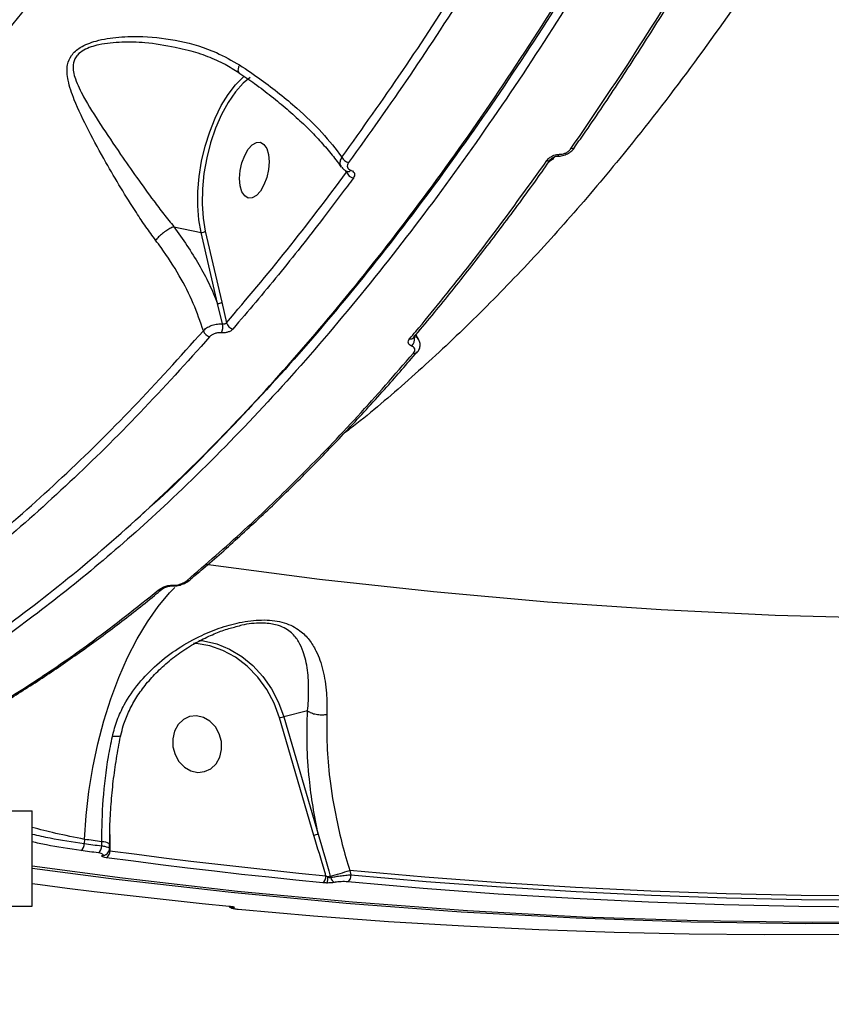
# Model space of a CAD drawing. Header units: millimetres. Extents: x -11024 to 8278, y -7837 to 5770.
# Drawn here: x 2835.4 to 2963.5, y -1815.6 to -1662 of the extents above; entities that cross this region are included whole.
import ezdxf

# ---------------------------------------------------------------- set-up
doc = ezdxf.new("R2010")
doc.units = ezdxf.units.MM
for name, color, linetype in [('DIKOM_ОБЪЕКТ', 7, 'Continuous'), ('DIKOM_РАЗМЕР_ЗОНА', 7, 'Continuous'), ('DIKOM_РАЗМЕР_ОБЪЕКТА', 7, 'Continuous')]:
    doc.layers.add(name, color=color, linetype=linetype)
doc.styles.add('style1', font='arial.ttf', dxfattribs={"width": 0.8})
doc.dimstyles.new('1-50', dxfattribs={"dimtxt": 300, "dimasz": 200, "dimexe": 100, "dimexo": 0, "dimgap": 100, "dimtad": 1, "dimtxsty": 'style1', "dimcen": 200, "dimclrd": 7, "dimclre": 7, "dimclrt": 7, "dimadec": 1, "dimazin": 2, "dimtfac": 1, "dimtmove": 0, "dimatfit": 2, "dimfxl": 0, "dimlwd": 25, "dimlwe": 18, "dimarcsym": 0})

# ---------------------------------------------------------------- blocks, each defined once
blk = doc.blocks.new('*D9')
at = {"layer": 'Defpoints', "color": 0, "transparency": 16777216}
for p in [(3740.68, 3707.51), (-8191.56, -3797.25), (-1076.12, -3797.25)]:
    blk.add_point(p, dxfattribs=at)
at = {"layer": 'DIKOM_РАЗМЕР_ОБЪЕКТА', "color": 7, "lineweight": 18, "transparency": 16777216}
for p, q in [((3740.68, 3707.51), (-8291.56, 3707.51)), ((-1076.12, -3797.25), (-8291.56, -3797.25))]:
    blk.add_line(p, q, dxfattribs=at)
at = {"layer": 'DIKOM_РАЗМЕР_ОБЪЕКТА', "color": 7, "lineweight": 25, "transparency": 16777216}
blk.add_line((-8191.56, 3507.51), (-8191.56, -3597.25), dxfattribs=at)
at = {"layer": 'DIKOM_РАЗМЕР_ОБЪЕКТА', "color": 7, "transparency": 16777216}
for points in [[(-8224.9, 3507.51), (-8158.23, 3507.51), (-8191.56, 3707.51)], [(-8224.9, -3597.25), (-8158.23, -3597.25), (-8191.56, -3797.25)]]:
    blk.add_solid(points, dxfattribs=at)
at = {"layer": 'DIKOM_РАЗМЕР_ОБЪЕКТА', "color": 7, "transparency": 16777216, "insert": (-8444.74, -44.87), "char_height": 300, "attachment_point": 5, "rotation": 90, "style": 'style1'}
blk.add_mtext('7500', dxfattribs=at)
blk = doc.blocks.new('*D10')
at = {"layer": 'Defpoints', "color": 0, "transparency": 16777216}
for p in [(-7791.31, -186.83), (6174.94, -1432.98), (6174.94, -5371.27)]:
    blk.add_point(p, dxfattribs=at)
at = {"layer": 'DIKOM_РАЗМЕР_ОБЪЕКТА', "color": 7, "lineweight": 18, "transparency": 16777216}
for p, q in [((-7791.31, -186.83), (-7791.31, -5471.27)), ((6174.94, -1432.98), (6174.94, -5471.27))]:
    blk.add_line(p, q, dxfattribs=at)
at = {"layer": 'DIKOM_РАЗМЕР_ОБЪЕКТА', "color": 7, "lineweight": 25, "transparency": 16777216}
blk.add_line((-7591.31, -5371.27), (5974.94, -5371.27), dxfattribs=at)
at = {"layer": 'DIKOM_РАЗМЕР_ОБЪЕКТА', "color": 7, "transparency": 16777216}
for points in [[(-7591.31, -5337.93), (-7591.31, -5404.6), (-7791.31, -5371.27)], [(5974.94, -5337.93), (5974.94, -5404.6), (6174.94, -5371.27)]]:
    blk.add_solid(points, dxfattribs=at)
at = {"layer": 'DIKOM_РАЗМЕР_ОБЪЕКТА', "color": 7, "transparency": 16777216, "insert": (-1343.68, -5118.1), "char_height": 300, "attachment_point": 5, "style": 'style1'}
blk.add_mtext('14000', dxfattribs=at)
blk = doc.blocks.new('*D11')
at = {"layer": 'Defpoints', "color": 0, "transparency": 16777216}
for p in [(3316.13, 5770.14), (-10574.15, -5797.25), (-1580.09, -5797.25)]:
    blk.add_point(p, dxfattribs=at)
at = {"layer": 'DIKOM_РАЗМЕР_ЗОНА', "color": 7, "lineweight": 18, "transparency": 16777216}
for p, q in [((3316.13, 5770.14), (-10674.15, 5770.14)), ((-1580.09, -5797.25), (-10674.15, -5797.25))]:
    blk.add_line(p, q, dxfattribs=at)
at = {"layer": 'DIKOM_РАЗМЕР_ЗОНА', "color": 7, "lineweight": 25, "transparency": 16777216}
blk.add_line((-10574.15, 5570.14), (-10574.15, -5597.25), dxfattribs=at)
at = {"layer": 'DIKOM_РАЗМЕР_ЗОНА', "color": 7, "transparency": 16777216}
for points in [[(-10607.49, 5570.14), (-10540.82, 5570.14), (-10574.15, 5770.14)], [(-10607.49, -5597.25), (-10540.82, -5597.25), (-10574.15, -5797.25)]]:
    blk.add_solid(points, dxfattribs=at)
at = {"layer": 'DIKOM_РАЗМЕР_ЗОНА', "color": 7, "transparency": 16777216, "insert": (-10827.33, -172.99), "char_height": 300, "attachment_point": 5, "rotation": 90, "style": 'style1'}
blk.add_mtext('11500', dxfattribs=at)

msp = doc.modelspace()

# ---------------------------------------------------------------- linework, layer by layer
at = {"layer": 'DIKOM_ОБЪЕКТ', "color": 7, "linetype": 'Continuous', "lineweight": 15}
for p, q in [((2860.139, -1666.491), (2859.967, -1666.464)), ((2887.009, -1686.125), (2886.841, -1685.853)), ((2859.754, -1694.726), (2864.037, -1695.607)), ((2866.649, -1706.812), (2864.037, -1695.607)), ((2864.708, -1695.395), (2867.319, -1706.597)), ((2867.441, -1710.028), (2866.649, -1706.812)), ((2867.319, -1706.597), (2868.059, -1709.86)), ((2897.554, -1712.213), (2897.545, -1712.225)), ((2898.378, -1712.537), (2897.932, -1711.725)), ((2898.151, -1714.492), (2898.127, -1714.523)), ((2870.032, -1757.666), (2869.558, -1757.798)), ((2880.84, -1771.044), (2877.093, -1771.978)), ((2877.093, -1771.978), (2882.502, -1790.483)), ((2881.841, -1790.672), (2876.432, -1772.167)), ((2562.384, -1786.829), (2837.384, -1786.829)), ((2837.384, -1801.829), (2837.384, -1786.829)), ((2849.643, -1790.541), (2849.637, -1792.209)), ((2845.663, -1791.306), (2845.604, -1791.951)), ((2848.358, -1792.334), (2848.356, -1791.68)), ((2849.588, -1791.991), (2849.587, -1791.98)), ((2849.59, -1792.733), (2849.588, -1791.991)), ((2849.637, -1792.209), (2849.589, -1792.204)), ((2849.637, -1792.209), (2849.639, -1793.09)), ((2887.487, -1796.215), (2887.684, -1796.886)), ((2884.422, -1797.099), (2884.486, -1797.319)), ((2562.384, -1801.829), (2837.384, -1801.829))]:
    msp.add_line(p, q, dxfattribs=at)
at = {"layer": 'DIKOM_ОБЪЕКТ', "color": 7, "linetype": 'Continuous', "lineweight": 15, "flags": 128}
for points in [[(2864.037, -1695.607), (2863.692, -1693.608), (2863.527, -1691.439), (2863.547, -1689.144), (2863.749, -1686.776), (2864.131, -1684.384), (2864.684, -1682.02), (2865.396, -1679.737), (2866.251, -1677.583), (2867.232, -1675.605), (2868.315, -1673.846), (2869.479, -1672.345), (2870.698, -1671.133), (2870.811, -1671.038)], [(2871.784, -1671.179), (2870.701, -1672.085), (2869.474, -1673.453), (2868.318, -1675.119), (2867.263, -1677.042), (2866.332, -1679.177), (2865.548, -1681.472), (2864.931, -1683.871), (2864.496, -1686.317), (2864.252, -1688.75), (2864.206, -1691.111), (2864.359, -1693.344), (2864.708, -1695.395)], [(2874.757, -1684.474), (2874.663, -1685.718), (2874.389, -1686.969), (2873.957, -1688.125), (2873.402, -1689.091), (2872.769, -1689.791), (2872.11, -1690.166), (2871.477, -1690.187), (2870.922, -1689.853), (2870.49, -1689.189), (2870.216, -1688.25), (2870.122, -1687.112), (2870.216, -1685.867), (2870.49, -1684.617), (2870.922, -1683.461), (2871.477, -1682.494), (2872.11, -1681.795), (2872.769, -1681.42), (2873.402, -1681.398), (2873.957, -1681.733), (2874.389, -1682.397), (2874.663, -1683.336), (2874.757, -1684.474)], [(2923.057, -1682.153), (2923.042, -1682.18), (2923.031, -1682.195)], [(2864.774, -1747.935), (2882.733, -1750.273), (2900.702, -1752.244), (2918.675, -1753.848), (2936.646, -1755.083), (2954.609, -1755.949), (2972.558, -1756.446), (2990.488, -1756.574), (3008.394, -1756.332), (3026.268, -1755.721), (3044.106, -1754.742), (3061.903, -1753.393), (3079.651, -1751.677), (3097.346, -1749.592), (3114.982, -1747.141), (3132.554, -1744.323), (3150.055, -1741.14), (3167.481, -1737.592), (3184.825, -1733.681), (3202.082, -1729.408), (3219.247, -1724.775), (3236.314, -1719.782), (3253.278, -1714.432), (3270.133, -1708.726)], [(2862.43, -1750.309), (2862.4, -1750.337), (2862.388, -1750.347)], [(2845.663, -1791.306), (2845.91, -1787.527), (2846.34, -1783.735), (2846.949, -1779.967), (2847.732, -1776.256), (2848.68, -1772.636), (2849.786, -1769.141), (2851.039, -1765.801), (2852.429, -1762.648), (2853.942, -1759.71), (2855.564, -1757.014), (2857.281, -1754.584), (2859.077, -1752.443), (2859.877, -1751.61)], [(2876.432, -1772.167), (2875.567, -1769.842), (2874.408, -1767.672), (2872.985, -1765.711), (2871.33, -1764.005), (2869.484, -1762.595), (2867.492, -1761.517), (2865.401, -1760.795), (2863.263, -1760.447), (2862.824, -1760.423)], [(2863.69, -1759.903), (2864.443, -1759.992), (2866.52, -1760.478), (2868.536, -1761.305), (2870.446, -1762.456), (2872.209, -1763.905), (2873.787, -1765.622), (2875.146, -1767.568), (2876.256, -1769.702), (2877.093, -1771.978)], [(2859.598, -1776.697), (2859.934, -1777.933), (2860.554, -1779.035), (2861.405, -1779.915), (2862.42, -1780.501), (2863.516, -1780.745), (2864.604, -1780.628), (2865.597, -1780.16), (2866.414, -1779.378), (2866.987, -1778.345), (2867.273, -1777.146), (2867.246, -1775.877), (2866.909, -1774.641), (2866.29, -1773.539), (2865.439, -1772.659), (2864.424, -1772.073), (2863.328, -1771.829), (2862.239, -1771.945), (2861.247, -1772.414), (2860.43, -1773.196), (2859.856, -1774.229), (2859.571, -1775.428), (2859.598, -1776.697)], [(2837.384, -1795.487), (2851.655, -1797.373), (2869.793, -1799.446), (2887.936, -1801.156), (2906.079, -1802.504), (2924.215, -1803.49), (2942.34, -1804.112), (2960.448, -1804.371), (2978.533, -1804.266), (2996.59, -1803.799), (3014.614, -1802.968), (3032.599, -1801.774), (3050.539, -1800.217), (3068.43, -1798.298), (3086.266, -1796.018), (3104.041, -1793.377), (3121.75, -1790.376), (3139.387, -1787.016), (3156.948, -1783.297), (3174.427, -1779.222), (3182.588, -1777.189)], [(3178.158, -1778.303), (3173.41, -1779.475), (3155.931, -1783.551), (3138.37, -1787.269), (3120.733, -1790.629), (3103.024, -1793.63), (3085.249, -1796.272), (3067.413, -1798.552), (3049.523, -1800.47), (3031.582, -1802.027), (3013.597, -1803.221), (2995.573, -1804.052), (2977.516, -1804.52), (2959.431, -1804.624), (2941.323, -1804.365), (2923.198, -1803.743), (2905.062, -1802.758), (2886.919, -1801.41), (2868.776, -1799.699), (2850.638, -1797.627), (2837.384, -1795.883)], [(2845.604, -1791.951), (2845.948, -1792), (2846.292, -1792.048), (2846.637, -1792.096), (2846.981, -1792.144), (2847.325, -1792.191), (2847.669, -1792.239), (2848.014, -1792.287), (2848.358, -1792.334)], [(2848.356, -1791.68), (2848.02, -1791.634), (2847.683, -1791.588), (2847.346, -1791.541), (2847.01, -1791.494), (2846.673, -1791.447), (2846.336, -1791.4), (2845.999, -1791.353), (2845.663, -1791.306)], [(2847.833, -1793.439), (2847.488, -1793.392), (2847.144, -1793.344), (2846.799, -1793.297), (2846.455, -1793.249), (2846.11, -1793.201), (2845.766, -1793.153), (2845.421, -1793.105), (2845.077, -1793.056)], [(2849.639, -1793.09), (2853.9, -1793.654), (2858.161, -1794.197), (2862.423, -1794.721), (2866.686, -1795.225), (2870.949, -1795.709), (2875.212, -1796.172), (2879.476, -1796.616), (2883.74, -1797.04)], [(2883.242, -1798.15), (2878.975, -1797.726), (2874.707, -1797.282), (2870.441, -1796.817), (2866.174, -1796.333), (2861.908, -1795.829), (2857.643, -1795.305), (2853.378, -1794.761), (2849.113, -1794.197)], [(2982.417, -1800.191), (2970.575, -1800.24), (2958.723, -1800.133), (2946.862, -1799.87), (2934.994, -1799.45), (2923.122, -1798.875), (2911.245, -1798.144), (2899.367, -1797.258), (2887.487, -1796.215)], [(2982.005, -1801.958), (2970.177, -1802.007), (2958.339, -1801.9), (2946.493, -1801.637), (2934.64, -1801.219), (2922.782, -1800.646), (2910.92, -1799.918), (2899.056, -1799.034), (2887.191, -1797.995)], [(2887.684, -1796.886), (2899.538, -1797.924), (2911.393, -1798.807), (2923.245, -1799.535), (2935.093, -1800.108), (2946.936, -1800.525), (2958.773, -1800.787), (2970.601, -1800.894), (2982.419, -1800.846)], [(2837.384, -1798.273), (2838.631, -1798.436), (2842.896, -1798.98), (2847.161, -1799.504), (2851.427, -1800.008), (2855.694, -1800.493), (2859.961, -1800.957), (2864.228, -1801.401), (2868.496, -1801.825)], [(2868.863, -1801.888), (2868.909, -1801.897), (2869.054, -1801.904)], [(2869.902, -1802.304), (2881.767, -1803.343), (2893.631, -1804.227), (2905.492, -1804.955), (2917.351, -1805.528), (2929.203, -1805.946), (2941.05, -1806.209), (2952.887, -1806.316), (2964.715, -1806.267)]]:
    msp.add_lwpolyline(points, dxfattribs=at)
at = {"layer": 'DIKOM_ОБЪЕКТ', "color": 7, "linetype": 'Continuous', "lineweight": 15}
for centre, radius, start, end in [((2922.617, -1681.799), 0.573, 252.45402, 316.26395), ((2887.635, -1683.16), 1.483, 202.67636, 257.38901), ((2918.787, -1683.736), 0.567, 252.13379, 317.91755), ((2920.196, -1683.19), 0.382, 280.79776, 343.82432), ((2888.374, -1685.629), 1.452, 199.95803, 257.67195), ((2887.265, -1685.507), 0.523, 258.98325, 323.50257), ((2864.179, -1694.889), 0.732, 258.83537, 316.26454), ((2866.79, -1706.097), 0.728, 258.87499, 316.61879), ((2865.283, -1710.445), 2.198, 332.7598, 10.93699), ((2869.376, -1709.514), 1.361, 194.74953, 257.03438), ((2865.709, -1710.726), 1.37, 196.92676, 256.71007), ((2897.115, -1711.812), 0.596, 253.86154, 316.18901), ((2896.249, -1712.432), 1.475, 312.4286, 9.98674), ((2897.703, -1714.095), 0.602, 254.31305, 314.71099), ((2861.986, -1749.826), 0.658, 256.81372, 307.61759), ((2857.435, -1751.385), 0.657, 256.6891, 308.89745), ((2859.433, -1751.129), 0.21, 275.72304, 330.69064), ((2880.979, -1786.823), 15.345, 104.67042, 107.23811), ((2886.434, -1805.481), 15.505, 104.68957, 107.22989), ((2844.371, -1792.041), 1.236, 304.79672, 4.17634), ((2848.52, -1793.686), 2.012, 57.97926, 94.66509), ((2847.129, -1792.427), 1.233, 304.83991, 4.34906), ((2848.419, -1793.188), 1.224, 304.55506, 4.60357), ((2848.557, -1792.966), 0.859, 264.36948, 297.35183), ((2862.64, -1715.766), 84.199, 284.99276, 287.16387), ((2882.558, -1797.176), 1.189, 305.08523, 6.59984), ((2877.989, -1797.391), 6.047, 352.47168, 1.73435), ((2888.181, -1811.21), 14.603, 104.91568, 106.5016), ((2885.449, -1797.12), 0.983, 191.70336, 256.36315), ((2886.5, -1797.025), 1.192, 305.44528, 6.66403), ((2869.271, -1801.139), 0.931, 232.48368, 265.57815)]:
    msp.add_arc(centre, radius, start, end, dxfattribs=at)
for points, knots in [([(3019.5, -1125.392), (3020.282, -1129.007), (3022.388, -1138.745), (3025.297, -1155.226), (3028.058, -1174.946), (3030.183, -1195.489), (3031.646, -1216.803), (3032.424, -1238.834), (3032.5, -1261.097), (3031.89, -1283.51), (3030.626, -1305.99), (3028.686, -1328.902), (3026.049, -1352.186), (3022.706, -1375.765), (3018.73, -1399.123), (3014.152, -1422.183), (3009.011, -1444.879), (3003.224, -1467.581), (2996.784, -1490.208), (2989.697, -1512.678), (2982.118, -1534.496), (2974.087, -1555.604), (2965.65, -1575.957), (2956.668, -1595.889), (2947.151, -1615.309), (2937.118, -1634.135), (2926.791, -1651.955), (2916.213, -1668.73), (2905.43, -1684.446), (2894.266, -1699.36), (2882.745, -1713.383), (2870.898, -1726.445), (2859.492, -1737.755), (2848.588, -1747.474), (2838.228, -1755.773), (2827.781, -1763.214), (2817.273, -1769.764), (2806.818, -1775.355), (2796.467, -1779.965), (2787.305, -1783.292), (2781.589, -1784.846), (2779.262, -1785.478)], [0, 0, 0, 0, 0.0156521, 0.042168, 0.0687044, 0.0952202, 0.1225062, 0.1498146, 0.1771007, 0.2036165, 0.2301529, 0.2566687, 0.2839548, 0.3112631, 0.3385492, 0.365065, 0.3916012, 0.4181172, 0.4454032, 0.4727115, 0.4999976, 0.5265134, 0.5530498, 0.5795656, 0.6068517, 0.63416, 0.661446, 0.687962, 0.7144982, 0.741014, 0.7683001, 0.7956083, 0.8228943, 0.8459724, 0.8690776, 0.8921825, 0.9155066, 0.9388307, 0.9615639, 0.9843487, 1, 1, 1, 1]), ([(3059.523, -1205.41), (3060.026, -1210.89), (3061.032, -1221.856), (3061.955, -1238.813), (3062.45, -1256.086), (3062.469, -1273.908), (3061.997, -1292.25), (3061.011, -1311.084), (3059.524, -1330.108), (3057.477, -1349.822), (3054.82, -1370.194), (3051.511, -1391.167), (3047.595, -1412.324), (3043.057, -1433.597), (3037.898, -1454.91), (3032.237, -1475.771), (3026.107, -1496.118), (3019.551, -1515.901), (3012.453, -1535.469), (3004.814, -1554.74), (2996.648, -1573.64), (2988.142, -1591.735), (2979.333, -1608.984), (2970.265, -1625.362), (2960.783, -1641.154), (2950.902, -1656.275), (2940.648, -1670.655), (2930.929, -1683.1), (2921.835, -1693.797), (2913.405, -1702.968), (2904.855, -1711.548), (2896.213, -1719.416), (2890.124, -1724.645), (2886.915, -1727.046), (2886.614, -1727.271)], [0, 0, 0, 0, 0.0299496, 0.0599349, 0.0899203, 0.1198699, 0.1510474, 0.1822657, 0.2134839, 0.2446615, 0.2785606, 0.3124859, 0.346385, 0.3812742, 0.416192, 0.4510812, 0.4848682, 0.5186813, 0.5524682, 0.5872409, 0.6220422, 0.6568149, 0.6905217, 0.7242547, 0.7579615, 0.7926504, 0.8273678, 0.8620569, 0.8889811, 0.9159055, 0.9430448, 0.9701838, 0.9971966, 1, 1, 1, 1]), ([(2772.555, -1786.164), (2775.644, -1785.491), (2782.656, -1783.965), (2793.726, -1780.057), (2805.688, -1774.766), (2817.797, -1768.146), (2830.012, -1760.219), (2842.291, -1750.965), (2854.366, -1740.592), (2866.199, -1729.162), (2877.76, -1716.758), (2889.237, -1703.178), (2900.585, -1688.42), (2911.762, -1672.506), (2922.522, -1655.787), (2932.836, -1638.34), (2942.689, -1620.255), (2952.24, -1601.237), (2961.443, -1581.314), (2970.257, -1560.533), (2978.488, -1539.353), (2986.121, -1517.856), (2993.154, -1496.128), (2999.703, -1473.817), (3005.724, -1450.975), (3011.181, -1427.671), (3015.753, -1405.403), (3019.532, -1384.263), (3022.619, -1364.304), (3025.23, -1344.301), (3027.352, -1324.307), (3028.964, -1304.539), (3030.06, -1285.092), (3030.623, -1267.981), (3030.693, -1257.376), (3030.722, -1253.058)], [0, 0, 0, 0, 0.0247402, 0.0561655, 0.087615, 0.1190403, 0.1513785, 0.1837429, 0.216081, 0.2475062, 0.2789557, 0.310381, 0.3427192, 0.3750837, 0.4074218, 0.4388469, 0.4702965, 0.5017217, 0.5340599, 0.5664243, 0.5987624, 0.6301877, 0.6616371, 0.6930624, 0.7254004, 0.7577648, 0.7901029, 0.8174539, 0.844837, 0.87222, 0.8998625, 0.927505, 0.9544473, 0.9814507, 1, 1, 1, 1]), ([(3031.064, -1253.525), (3031.036, -1257.833), (3030.959, -1269.528), (3030.268, -1288.925), (3028.819, -1311.736), (3026.689, -1334.787), (3023.899, -1357.964), (3020.46, -1381.161), (3016.377, -1404.304), (3011.643, -1427.354), (3006.28, -1450.274), (3000.309, -1472.994), (2993.76, -1495.409), (2986.662, -1517.414), (2979.032, -1538.937), (2970.872, -1559.931), (2962.207, -1580.371), (2953.067, -1600.2), (2943.497, -1619.327), (2933.54, -1637.66), (2923.223, -1655.135), (2912.557, -1671.705), (2901.567, -1687.364), (2890.288, -1702.058), (2878.778, -1715.769), (2867.074, -1728.254), (2859.07, -1736.3), (2854.952, -1739.833), (2854.818, -1739.948)], [0, 0, 0, 0, 0.0236312, 0.0641495, 0.1047954, 0.1455064, 0.1862175, 0.2268634, 0.2673817, 0.3078999, 0.3485459, 0.3892568, 0.4299679, 0.4706138, 0.5111321, 0.5516503, 0.5922964, 0.6330075, 0.6737185, 0.7143645, 0.7548827, 0.7954011, 0.8360472, 0.876758, 0.9174692, 0.9581151, 0.9986336, 1, 1, 1, 1]), ([(2693.048, -1741.086), (2696.146, -1741.379), (2702.346, -1741.964), (2711.83, -1741.693), (2721.418, -1740.583), (2731.232, -1738.525), (2741.254, -1735.492), (2751.465, -1731.448), (2761.702, -1726.451), (2772.233, -1720.338), (2783.031, -1713.018), (2794.061, -1704.423), (2805.101, -1694.686), (2816.112, -1683.79), (2827.053, -1671.747), (2837.673, -1658.836), (2847.943, -1645.126), (2857.843, -1630.703), (2867.547, -1615.314), (2877.013, -1598.972), (2886.201, -1581.711), (2894.902, -1563.927), (2903.099, -1545.697), (2910.785, -1527.102), (2918.092, -1507.826), (2924.98, -1487.906), (2931.413, -1467.399), (2936.864, -1448.113), (2941.448, -1430.188), (2945.295, -1413.664), (2948.794, -1397), (2951.931, -1380.256), (2954.693, -1363.507), (2957.076, -1346.747), (2959.109, -1329.971), (2960.139, -1318.824), (2960.654, -1313.251)], [0, 0, 0, 0, 0.0277655, 0.0555639, 0.0833625, 0.1111275, 0.1400315, 0.168973, 0.1979142, 0.2268182, 0.2582449, 0.2896958, 0.3211227, 0.3534673, 0.3858386, 0.4181833, 0.4495061, 0.480853, 0.5121759, 0.5444126, 0.5766758, 0.6089125, 0.6401611, 0.6714337, 0.7026821, 0.7348412, 0.7670266, 0.7991857, 0.8241464, 0.8491071, 0.8742669, 0.8994269, 0.9244695, 0.9495121, 0.9747561, 1, 1, 1, 1]), ([(2886.267, -1683.732), (2889.477, -1679.242), (2895.898, -1670.261), (2905.274, -1655.831), (2914.434, -1640.71), (2921.912, -1627.458), (2926.277, -1619.199), (2927.76, -1616.394)], [0, 0, 0, 0, 0.2203116, 0.4406221, 0.6630837, 0.8855464, 1, 1, 1, 1]), ([(2922.445, -1682.345), (2925.852, -1677.348), (2932.666, -1667.354), (2942.564, -1651.265), (2952.228, -1634.457), (2958.394, -1622.596), (2961.477, -1616.665)], [0, 0, 0, 0, 0.2485955, 0.49719, 0.7485953, 1, 1, 1, 1]), ([(2923.013, -1682.121), (2923.594, -1681.297), (2925.975, -1677.923), (2930.083, -1671.766), (2935.335, -1663.652), (2940.505, -1655.303), (2945.594, -1646.745), (2950.6, -1637.986), (2955.508, -1629.021), (2959.314, -1621.854), (2961.449, -1617.616), (2962.015, -1616.493)], [0, 0, 0, 0, 0.042017, 0.1719772, 0.3020507, 0.4322069, 0.562418, 0.6926545, 0.8228773, 0.9530559, 1, 1, 1, 1]), ([(2928.898, -1617.121), (2927.411, -1619.932), (2923.064, -1628.156), (2915.628, -1641.338), (2906.482, -1656.453), (2897.057, -1670.973), (2890.56, -1680.062), (2887.311, -1684.607)], [0, 0, 0, 0, 0.114454, 0.3347659, 0.5550754, 0.777538, 1, 1, 1, 1]), ([(2856.868, -1696.843), (2856.356, -1696.146), (2855.322, -1694.742), (2853.472, -1691.972), (2851.332, -1688.547), (2848.784, -1684.189), (2846.23, -1679.514), (2844.16, -1675.239), (2842.986, -1671.808), (2842.782, -1669.435), (2843.49, -1667.634), (2845.043, -1666.265), (2847.673, -1665.264), (2851.065, -1664.734), (2855.537, -1664.646), (2860.776, -1665.308), (2865.969, -1666.84), (2868.912, -1668.526), (2870.113, -1669.215)], [0, 0, 0, 0, 0.0401014, 0.0808892, 0.1499724, 0.221163, 0.312571, 0.4066967, 0.4681068, 0.5184507, 0.5509541, 0.5857554, 0.6308478, 0.6885487, 0.7478299, 0.8397954, 0.9345756, 1, 1, 1, 1]), ([(2859.967, -1666.464), (2858.375, -1666.161), (2855.593, -1665.631), (2851.521, -1665.565), (2848.223, -1665.869), (2845.777, -1666.619), (2844.696, -1667.424), (2844.075, -1668.212), (2843.789, -1669.116), (2843.88, -1670.302), (2844.343, -1671.97), (2845.694, -1674.697), (2848.144, -1678.601), (2851.031, -1682.867), (2853.868, -1686.934), (2856.177, -1690.111), (2858.121, -1692.73), (2859.257, -1694.065), (2859.747, -1694.726), (2859.748, -1694.726)], [0, 0, 0, 0, 0.0942141, 0.1646831, 0.2363944, 0.2882698, 0.3179936, 0.3267756, 0.3628271, 0.3917583, 0.4215232, 0.4958493, 0.6096199, 0.7262494, 0.8125331, 0.9007804, 0.9500267, 0.9999595, 1, 1, 1, 1]), ([(2860.14, -1666.457), (2860.768, -1666.586), (2862.447, -1666.93), (2865.021, -1667.81), (2867.718, -1668.978), (2869.298, -1669.97), (2870.024, -1670.426)], [0, 0, 0, 0, 0.1772362, 0.4744105, 0.7586987, 1, 1, 1, 1]), ([(2870.052, -1670.387), (2870.007, -1670.354), (2869.894, -1670.27), (2869.903, -1669.889), (2870.009, -1669.489), (2870.099, -1669.253), (2870.113, -1669.215)], [0, 0, 0, 0, 0.2384986, 0.6013806, 0.936219, 1, 1, 1, 1]), ([(2870.113, -1669.215), (2871.258, -1669.984), (2873.469, -1671.469), (2876.477, -1673.758), (2879.797, -1676.539), (2883.312, -1679.914), (2885.273, -1682.448), (2886.267, -1683.732)], [0, 0, 0, 0, 0.1647936, 0.3184404, 0.4735204, 0.7333108, 1, 1, 1, 1]), ([(2870.021, -1670.43), (2870.853, -1671), (2872.627, -1672.216), (2875.16, -1674.143), (2877.644, -1676.185), (2879.945, -1678.259), (2882.046, -1680.341), (2883.902, -1682.401), (2885.266, -1684.068), (2885.909, -1685.015), (2886.112, -1685.312)], [0, 0, 0, 0, 0.1182982, 0.2523501, 0.3878932, 0.5246429, 0.6621719, 0.7999016, 0.9370572, 1, 1, 1, 1]), ([(2920.268, -1683.564), (2920.275, -1683.565), (2920.534, -1683.609), (2921.093, -1683.519), (2921.872, -1683.237), (2922.56, -1682.782), (2922.869, -1682.379), (2923.017, -1682.185)], [0, 0, 0, 0, 0.0062755, 0.2495169, 0.4976758, 0.7583105, 1, 1, 1, 1]), ([(2920.563, -1683.297), (2920.705, -1683.295), (2920.99, -1683.291), (2921.438, -1683.15), (2921.871, -1682.921), (2922.218, -1682.639), (2922.379, -1682.43), (2922.445, -1682.345)], [0, 0, 0, 0, 0.1921437, 0.3836222, 0.5902323, 0.8341014, 1, 1, 1, 1]), ([(2886.205, -1685.251), (2886.146, -1685.169), (2885.969, -1684.92), (2885.963, -1684.376), (2886.166, -1683.946), (2886.267, -1683.732)], [0, 0, 0, 0, 0.199216, 0.6014828, 1, 1, 1, 1]), ([(2887.311, -1684.607), (2887.242, -1684.726), (2887.102, -1684.963), (2887.111, -1685.316), (2887.287, -1685.61), (2887.521, -1685.759), (2887.668, -1685.812), (2887.686, -1685.818)], [0, 0, 0, 0, 0.247861, 0.4958927, 0.7364282, 0.9670645, 1, 1, 1, 1]), ([(2896.95, -1712.384), (2897.275, -1711.998), (2898.901, -1710.065), (2903.372, -1704.625), (2910.313, -1695.793), (2915.845, -1688.117), (2918.613, -1684.276)], [0, 0, 0, 0, 0.04414215, 0.22071969, 0.61001709, 1, 1, 1, 1]), ([(2897.533, -1712.197), (2898.521, -1711.033), (2901.391, -1707.651), (2906.079, -1701.787), (2911.584, -1694.619), (2915.956, -1688.717), (2918.468, -1685.131), (2919.195, -1684.093)], [0, 0, 0, 0, 0.13388326, 0.38881791, 0.64309388, 0.89666511, 1, 1, 1, 1]), ([(2918.613, -1684.276), (2918.681, -1684.189), (2918.85, -1683.974), (2919.212, -1683.683), (2919.663, -1683.447), (2920.125, -1683.303), (2920.417, -1683.299), (2920.563, -1683.297)], [0, 0, 0, 0, 0.1655332, 0.4120659, 0.6200726, 0.8097173, 1, 1, 1, 1]), ([(2919.877, -1683.639), (2919.752, -1683.791), (2919.489, -1684.108), (2919.072, -1684.416), (2918.854, -1684.577)], [0, 0, 0, 0, 0.4775209, 1, 1, 1, 1]), ([(2919.212, -1684.118), (2919.221, -1684.103), (2919.264, -1684.032), (2919.436, -1683.869), (2919.688, -1683.709), (2919.922, -1683.614), (2920.095, -1683.573), (2920.211, -1683.563), (2920.252, -1683.566), (2920.268, -1683.567)], [0, 0, 0, 0, 0.0791342, 0.35977366, 0.59004247, 0.75069438, 0.86339869, 0.94913892, 1, 1, 1, 1]), ([(2868.059, -1709.86), (2871.256, -1706.087), (2877.656, -1698.534), (2883.889, -1690.264), (2887.009, -1686.125)], [0, 0, 0, 0, 0.49944764, 1, 1, 1, 1]), ([(2886.239, -1685.349), (2886.366, -1685.501), (2886.616, -1685.799), (2886.987, -1685.939), (2887.17, -1686.008)], [0, 0, 0, 0, 0.5085783, 1, 1, 1, 1]), ([(2887.009, -1686.125), (2887.045, -1686.104), (2887.116, -1686.062), (2887.125, -1686.013), (2887.13, -1685.99)], [0, 0, 0, 0, 0.5118169, 1, 1, 1, 1]), ([(2887.156, -1686.019), (2887.166, -1686.022), (2887.187, -1686.029), (2887.182, -1686.027), (2887.179, -1686.025)], [0, 0, 0, 0, 0.4686994, 1, 1, 1, 1]), ([(2887.686, -1685.818), (2887.703, -1685.824), (2887.851, -1685.878), (2888.09, -1686.029), (2888.268, -1686.329), (2888.277, -1686.688), (2888.135, -1686.928), (2888.064, -1687.048)], [0, 0, 0, 0, 0.0299608, 0.2618183, 0.5039422, 0.7520458, 1, 1, 1, 1]), ([(2888.064, -1687.048), (2887.748, -1687.474), (2886.17, -1689.603), (2882.25, -1694.776), (2876.254, -1702.385), (2871.466, -1708.02), (2869.07, -1710.84)], [0, 0, 0, 0, 0.0507665, 0.253848, 0.6266953, 1, 1, 1, 1]), ([(2859.748, -1694.726), (2859.549, -1694.808), (2859.152, -1694.971), (2858.452, -1695.402), (2857.771, -1695.915), (2857.262, -1696.387), (2856.988, -1696.692), (2856.891, -1696.815), (2856.868, -1696.843)], [0, 0, 0, 0, 0.2114563, 0.4229504, 0.6344329, 0.8459639, 0.9647966, 1, 1, 1, 1]), ([(2859.748, -1694.726), (2859.749, -1694.726), (2859.751, -1694.726), (2859.753, -1694.726), (2859.754, -1694.726)], [0, 0, 0, 0, 0.6620621, 1, 1, 1, 1]), ([(2859.754, -1694.726), (2861.142, -1696.698), (2863.229, -1699.661), (2865.365, -1703.738), (2866.22, -1705.784), (2866.649, -1706.812)], [0, 0, 0, 0, 0.4971371, 0.7475353, 1, 1, 1, 1]), ([(2864.399, -1711.125), (2863.914, -1709.695), (2862.936, -1706.808), (2860.666, -1702.389), (2858.531, -1699.06), (2857.158, -1697.229), (2856.868, -1696.843)], [0, 0, 0, 0, 0.2991576, 0.6039882, 0.9163523, 1, 1, 1, 1]), ([(2864.399, -1711.125), (2864.431, -1711.088), (2864.605, -1710.89), (2865.043, -1710.555), (2865.793, -1710.217), (2866.637, -1710.014), (2867.173, -1710.023), (2867.441, -1710.028)], [0, 0, 0, 0, 0.0531802, 0.2899993, 0.5268343, 0.7633714, 1, 1, 1, 1]), ([(2867.441, -1710.028), (2867.495, -1710.031), (2867.603, -1710.039), (2867.774, -1710.011), (2867.926, -1709.957), (2868.016, -1709.901), (2868.053, -1709.867), (2868.059, -1709.86)], [0, 0, 0, 0, 0.2356885, 0.4717057, 0.7081819, 0.9454673, 1, 1, 1, 1]), ([(2819.667, -1753.001), (2823.434, -1750.113), (2830.968, -1744.338), (2842.205, -1734.311), (2853.383, -1723.373), (2860.727, -1715.207), (2864.399, -1711.125)], [0, 0, 0, 0, 0.2485963, 0.4971933, 0.7485974, 1, 1, 1, 1]), ([(2865.395, -1712.059), (2861.756, -1716.106), (2854.478, -1724.199), (2843.321, -1735.137), (2832.018, -1745.241), (2824.382, -1751.095), (2820.565, -1754.022)], [0, 0, 0, 0, 0.2485961, 0.4971933, 0.7485967, 1, 1, 1, 1]), ([(2867.237, -1711.451), (2867.075, -1711.444), (2866.751, -1711.431), (2866.24, -1711.539), (2865.786, -1711.73), (2865.52, -1711.922), (2865.414, -1712.038), (2865.395, -1712.059)], [0, 0, 0, 0, 0.2363994, 0.4729031, 0.7098605, 0.9468155, 1, 1, 1, 1]), ([(2869.07, -1710.84), (2869.05, -1710.862), (2868.945, -1710.979), (2868.68, -1711.172), (2868.228, -1711.363), (2867.721, -1711.471), (2867.398, -1711.458), (2867.237, -1711.451)], [0, 0, 0, 0, 0.0545408, 0.2913584, 0.5278057, 0.7639166, 1, 1, 1, 1]), ([(2897.53, -1712.241), (2897.528, -1712.244), (2897.523, -1712.254), (2897.538, -1712.236), (2897.547, -1712.225)], [0, 0, 0, 0, 0.3960763, 1, 1, 1, 1]), ([(2897.596, -1711.927), (2897.798, -1712.018), (2898.125, -1712.164), (2898.267, -1712.428), (2898.321, -1712.528)], [0, 0, 0, 0, 0.6204927, 1, 1, 1, 1]), ([(2897.244, -1713.521), (2897.132, -1713.468), (2896.89, -1713.356), (2896.717, -1713.072), (2896.714, -1712.73), (2896.871, -1712.5), (2896.95, -1712.384)], [0, 0, 0, 0, 0.2213926, 0.4744025, 0.7373071, 1, 1, 1, 1]), ([(2897.54, -1714.674), (2897.621, -1714.558), (2897.782, -1714.324), (2897.779, -1713.977), (2897.603, -1713.688), (2897.358, -1713.574), (2897.244, -1713.521)], [0, 0, 0, 0, 0.2632213, 0.5266812, 0.78128, 1, 1, 1, 1]), ([(2898.118, -1714.516), (2898.152, -1714.48), (2898.353, -1714.273), (2898.568, -1713.809), (2898.619, -1713.158), (2898.512, -1712.69), (2898.356, -1712.52), (2898.342, -1712.504)], [0, 0, 0, 0, 0.0666139, 0.3901148, 0.6860498, 0.9709545, 1, 1, 1, 1]), ([(2861.836, -1750.467), (2864.848, -1747.864), (2870.872, -1742.657), (2879.838, -1733.987), (2888.749, -1724.744), (2894.61, -1718.031), (2897.54, -1714.674)], [0, 0, 0, 0, 0.2490969, 0.4981937, 0.7490954, 1, 1, 1, 1]), ([(2862.386, -1750.268), (2863.025, -1749.739), (2865.63, -1747.581), (2870.179, -1743.507), (2876.026, -1738.047), (2881.84, -1732.296), (2887.614, -1726.275), (2893.046, -1720.349), (2896.527, -1716.309), (2898.117, -1714.464)], [0, 0, 0, 0, 0.0525843, 0.2146249, 0.3767832, 0.5390246, 0.7013102, 0.8635899, 1, 1, 1, 1]), ([(2859.456, -1751.326), (2859.657, -1751.335), (2860.086, -1751.355), (2860.774, -1751.204), (2861.471, -1750.942), (2862.029, -1750.653), (2862.285, -1750.407), (2862.367, -1750.328)], [0, 0, 0, 0, 0.1759635, 0.3741506, 0.6008992, 0.8716086, 1, 1, 1, 1]), ([(2859.617, -1751.232), (2859.749, -1751.235), (2860.013, -1751.241), (2860.501, -1751.151), (2861.115, -1750.944), (2861.565, -1750.685), (2861.793, -1750.502), (2861.836, -1750.467)], [0, 0, 0, 0, 0.1456255, 0.2899394, 0.5321261, 0.9098206, 1, 1, 1, 1]), ([(2825.351, -1773.884), (2825.694, -1773.694), (2827.411, -1772.747), (2831.875, -1770.176), (2838.745, -1765.857), (2847.686, -1759.662), (2853.85, -1754.756), (2857.284, -1752.024)], [0, 0, 0, 0, 0.0321653, 0.160834, 0.4182079, 0.675957, 1, 1, 1, 1]), ([(2825.828, -1773.786), (2826.23, -1773.573), (2828.623, -1772.303), (2833.004, -1769.689), (2838.955, -1765.932), (2844.882, -1761.873), (2850.785, -1757.511), (2855.103, -1754.174), (2857.447, -1752.203), (2857.835, -1751.877)], [0, 0, 0, 0, 0.0376043, 0.2235257, 0.4090335, 0.5939075, 0.7783667, 0.9632719, 1, 1, 1, 1]), ([(2857.284, -1752.024), (2857.332, -1751.986), (2857.574, -1751.796), (2858.055, -1751.529), (2858.701, -1751.316), (2859.209, -1751.224), (2859.48, -1751.229), (2859.617, -1751.232)], [0, 0, 0, 0, 0.0951033, 0.4719521, 0.7157432, 0.857229, 1, 1, 1, 1]), ([(2857.849, -1751.903), (2857.928, -1751.841), (2858.111, -1751.698), (2858.519, -1751.505), (2858.918, -1751.388), (2859.169, -1751.345), (2859.331, -1751.334), (2859.435, -1751.336), (2859.496, -1751.343), (2859.529, -1751.35), (2859.533, -1751.351), (2859.534, -1751.352)], [0, 0, 0, 0, 0.2424585, 0.5582857, 0.7172894, 0.8156822, 0.8734363, 0.9144963, 0.9498946, 0.9806307, 1, 1, 1, 1]), ([(2850.043, -1775.067), (2850.271, -1774.207), (2850.728, -1772.486), (2852.078, -1769.637), (2854.123, -1766.638), (2857.016, -1763.663), (2860.366, -1761.128), (2863.839, -1759.202), (2867.261, -1757.83), (2870.615, -1756.939), (2873.509, -1756.642), (2875.689, -1756.805), (2877.21, -1757.135), (2878.536, -1757.674), (2879.905, -1758.539), (2881.158, -1759.81), (2882.395, -1761.837), (2883.348, -1764.575), (2883.895, -1767.942), (2883.893, -1770.444), (2883.892, -1771.584)], [0, 0, 0, 0, 0.0450771, 0.09018, 0.1588869, 0.2276827, 0.2984047, 0.3691115, 0.4250493, 0.4808213, 0.5408203, 0.5713839, 0.601955, 0.6344666, 0.6670294, 0.7198475, 0.7727701, 0.8528851, 0.9329876, 1, 1, 1, 1]), ([(2851.4, -1774.889), (2851.512, -1774.385), (2851.791, -1773.131), (2852.583, -1771.189), (2853.723, -1769.062), (2855.183, -1766.994), (2856.937, -1765.008), (2858.984, -1763.138), (2861.286, -1761.433), (2863.681, -1760.01), (2865.992, -1758.923), (2868.075, -1758.137), (2869.404, -1757.8), (2870.025, -1757.642)], [0, 0, 0, 0, 0.0588288, 0.146355, 0.2375285, 0.3327819, 0.4329149, 0.5371128, 0.6452744, 0.7545589, 0.8478753, 0.928853, 1, 1, 1, 1]), ([(2880.845, -1771.045), (2880.845, -1771.044), (2880.955, -1769.966), (2881.073, -1767.683), (2880.898, -1764.537), (2880.345, -1761.995), (2879.479, -1760.084), (2878.547, -1758.9), (2877.442, -1758.081), (2876.153, -1757.494), (2874.763, -1757.236), (2872.801, -1757.186), (2871.336, -1757.292), (2870.17, -1757.627), (2870.032, -1757.666)], [0, 0, 0, 0, 0.00009506, 0.13227823, 0.28776074, 0.44722968, 0.54713747, 0.6490451, 0.70768582, 0.7679496, 0.85279137, 0.87662869, 0.98539331, 1, 1, 1, 1]), ([(2882.502, -1790.483), (2882.218, -1789.032), (2881.646, -1786.117), (2881.043, -1781.374), (2880.676, -1776.265), (2880.785, -1772.794), (2880.84, -1771.044)], [0, 0, 0, 0, 0.2160686, 0.4341069, 0.714763, 1, 1, 1, 1]), ([(2880.84, -1771.044), (2880.841, -1771.044), (2880.842, -1771.044), (2880.844, -1771.045), (2880.845, -1771.045)], [0, 0, 0, 0, 0.5638838, 1, 1, 1, 1]), ([(2880.845, -1771.045), (2881.03, -1771.159), (2881.401, -1771.385), (2882.186, -1771.596), (2883.001, -1771.674), (2883.575, -1771.638), (2883.849, -1771.591), (2883.892, -1771.584)], [0, 0, 0, 0, 0.2462166, 0.4924817, 0.738673, 0.9579957, 1, 1, 1, 1]), ([(2883.892, -1771.584), (2883.87, -1773.209), (2883.825, -1776.485), (2884.312, -1782.019), (2885.172, -1787.274), (2886.284, -1792.134), (2887.085, -1794.851), (2887.487, -1796.215)], [0, 0, 0, 0, 0.2106481, 0.4247498, 0.6762131, 0.8373989, 1, 1, 1, 1]), ([(2848.356, -1791.68), (2848.401, -1789.47), (2848.492, -1784.983), (2849.19, -1779.387), (2849.834, -1776.128), (2850.043, -1775.067)], [0, 0, 0, 0, 0.3958725, 0.8032201, 1, 1, 1, 1]), ([(2849.628, -1791.981), (2849.63, -1791.099), (2849.635, -1789.03), (2849.826, -1785.738), (2850.165, -1782.141), (2850.679, -1778.585), (2851.092, -1776.16), (2851.373, -1774.96), (2851.388, -1774.893)], [0, 0, 0, 0, 0.1542148, 0.361958, 0.570608, 0.7794521, 0.9877101, 1, 1, 1, 1]), ([(2851.335, -1774.874), (2851.338, -1774.899), (2851.349, -1774.987), (2851.077, -1775.072), (2850.637, -1775.103), (2850.254, -1775.085), (2850.082, -1775.07), (2850.043, -1775.067)], [0, 0, 0, 0, 0.1296495, 0.4508788, 0.7721394, 0.9477651, 1, 1, 1, 1]), ([(2845.663, -1791.306), (2844.11, -1790.995), (2841.183, -1790.409), (2838.598, -1789.745), (2837.384, -1789.433)], [0, 0, 0, 0, 0.530366, 1, 1, 1, 1]), ([(2837.384, -1790.481), (2838.316, -1790.688), (2840.833, -1791.249), (2843.761, -1791.68), (2845.604, -1791.951)], [0, 0, 0, 0, 0.37032774, 1, 1, 1, 1]), ([(2882.502, -1790.483), (2883.056, -1792.402), (2883.693, -1794.608), (2884.338, -1796.813), (2884.422, -1797.099)], [0, 0, 0, 0, 0.87021783, 1, 1, 1, 1]), ([(2845.077, -1793.056), (2843.206, -1792.781), (2840.475, -1792.379), (2838.124, -1791.857), (2837.384, -1791.693)], [0, 0, 0, 0, 0.6850048, 1, 1, 1, 1]), ([(2883.74, -1797.04), (2883.679, -1796.833), (2883.054, -1794.708), (2882.416, -1792.586), (2881.841, -1790.672)], [0, 0, 0, 0, 0.0974173, 1, 1, 1, 1]), ([(2848.473, -1793.821), (2848.518, -1793.789), (2848.607, -1793.724), (2848.526, -1793.619), (2848.291, -1793.523), (2848.021, -1793.466), (2847.855, -1793.443), (2847.833, -1793.439)], [0, 0, 0, 0, 0.2406945, 0.48131, 0.7220478, 0.9627862, 1, 1, 1, 1]), ([(2848.358, -1792.334), (2848.395, -1792.338), (2848.671, -1792.371), (2849.116, -1792.452), (2849.52, -1792.589), (2849.56, -1792.686), (2849.579, -1792.733)], [0, 0, 0, 0, 0.050327, 0.3756425, 0.7008104, 1, 1, 1, 1]), ([(2848.946, -1793.719), (2848.981, -1793.705), (2849.122, -1793.648), (2849.347, -1793.442), (2849.554, -1793.108), (2849.574, -1792.856), (2849.583, -1792.734)], [0, 0, 0, 0, 0.1074018, 0.428052, 0.7233918, 1, 1, 1, 1]), ([(2849.113, -1794.197), (2849.091, -1794.194), (2848.925, -1794.17), (2848.655, -1794.115), (2848.42, -1794.02), (2848.338, -1793.917), (2848.428, -1793.853), (2848.473, -1793.821)], [0, 0, 0, 0, 0.037237, 0.2779254, 0.5185813, 0.7592132, 1, 1, 1, 1]), ([(2883.983, -1798.183), (2883.908, -1798.183), (2883.648, -1798.181), (2883.411, -1798.163), (2883.242, -1798.15)], [0, 0, 0, 0, 0.2879388, 1, 1, 1, 1]), ([(2883.74, -1797.04), (2883.807, -1797.083), (2883.899, -1797.144), (2884.003, -1797.194), (2884.033, -1797.208)], [0, 0, 0, 0, 0.7205762, 1, 1, 1, 1]), ([(2885.217, -1798.075), (2885.101, -1798.098), (2884.867, -1798.142), (2884.421, -1798.177), (2884.121, -1798.182), (2883.983, -1798.183)], [0, 0, 0, 0, 0.3509184, 0.7013267, 1, 1, 1, 1]), ([(2884.033, -1797.208), (2884.085, -1797.231), (2884.192, -1797.278), (2884.342, -1797.318), (2884.44, -1797.326), (2884.477, -1797.321), (2884.486, -1797.319)], [0, 0, 0, 0, 0.3284011, 0.678676, 0.9204614, 1, 1, 1, 1]), ([(2884.486, -1797.319), (2884.692, -1797.274), (2885.109, -1797.182), (2885.96, -1797.052), (2886.868, -1796.943), (2887.413, -1796.905), (2887.684, -1796.886)], [0, 0, 0, 0, 0.2425048, 0.4916733, 0.7472617, 1, 1, 1, 1]), ([(2887.191, -1797.995), (2887.022, -1797.983), (2886.684, -1797.959), (2886.122, -1797.966), (2885.597, -1798.004), (2885.342, -1798.052), (2885.217, -1798.075)], [0, 0, 0, 0, 0.2566064, 0.5135805, 0.7611759, 1, 1, 1, 1]), ([(2868.406, -1801.82), (2868.435, -1801.853), (2868.516, -1801.949), (2868.684, -1802.053), (2868.889, -1802.145), (2869.182, -1802.223), (2869.489, -1802.277), (2869.8, -1802.301), (2869.872, -1802.306)], [0, 0, 0, 0, 0.0688462, 0.1963131, 0.3254139, 0.5000022, 0.8837968, 1, 1, 1, 1]), ([(2868.455, -1801.833), (2868.52, -1801.839), (2868.678, -1801.854), (2868.814, -1801.878), (2868.853, -1801.887), (2868.862, -1801.888)], [0, 0, 0, 0, 0.3541535, 0.8611425, 1, 1, 1, 1]), ([(2868.496, -1801.825), (2868.559, -1801.831), (2868.779, -1801.854), (2868.94, -1801.883), (2869.054, -1801.904)], [0, 0, 0, 0, 0.2877452, 1, 1, 1, 1]), ([(2868.86, -1801.888), (2868.871, -1801.891), (2868.902, -1801.897), (2868.902, -1801.897), (2868.901, -1801.897)], [0, 0, 0, 0, 0.356408, 1, 1, 1, 1]), ([(2869.054, -1801.904), (2869.119, -1801.921), (2869.259, -1801.956), (2869.328, -1802.015), (2869.242, -1802.05), (2869.2, -1802.067)], [0, 0, 0, 0, 0.2985797, 0.6490472, 1, 1, 1, 1]), ([(2869.2, -1802.067), (2869.156, -1802.085), (2869.07, -1802.12), (2869.149, -1802.18), (2869.377, -1802.239), (2869.661, -1802.28), (2869.856, -1802.3), (2869.902, -1802.304)], [0, 0, 0, 0, 0.2249593, 0.4496165, 0.6803583, 0.9238289, 1, 1, 1, 1])]:
    msp.add_open_spline(points, degree=3, knots=knots, dxfattribs=at)

# ---------------------------------------------------------------- dimensions: what is measured, and where the dimension line sits
at = {"layer": 'DIKOM_РАЗМЕР_ЗОНА'}
dim = msp.add_linear_dim(base=(-10574.155, -5797.252), p1=(3316.126, 5770.14), p2=(-1580.087, -5797.252), angle=90, text='11500', dimstyle='1-50', dxfattribs=at)
dim.commit()
dim.dimension.update_dxf_attribs({"geometry": '*D11', "text_midpoint": (-10574.155, -172.992), "dimtype": 160})
at = {"layer": 'DIKOM_РАЗМЕР_ОБЪЕКТА'}
dim = msp.add_linear_dim(base=(-8191.564, -3797.252), p1=(3740.68, 3707.508), p2=(-1076.116, -3797.252), angle=90, text='7500', dimstyle='1-50', dxfattribs=at)
dim.commit()
dim.dimension.update_dxf_attribs({"geometry": '*D9', "text_midpoint": (-8191.564, -44.872), "dimtype": 160})
dim = msp.add_linear_dim(base=(6174.942, -5371.267), p1=(-7791.307, -186.829), p2=(6174.942, -1432.983), text='14000', dimstyle='1-50', dxfattribs=at)
dim.commit()
dim.dimension.update_dxf_attribs({"geometry": '*D10', "text_midpoint": (-1343.681, -5371.267), "dimtype": 160})

doc.saveas('drawing.dxf')
